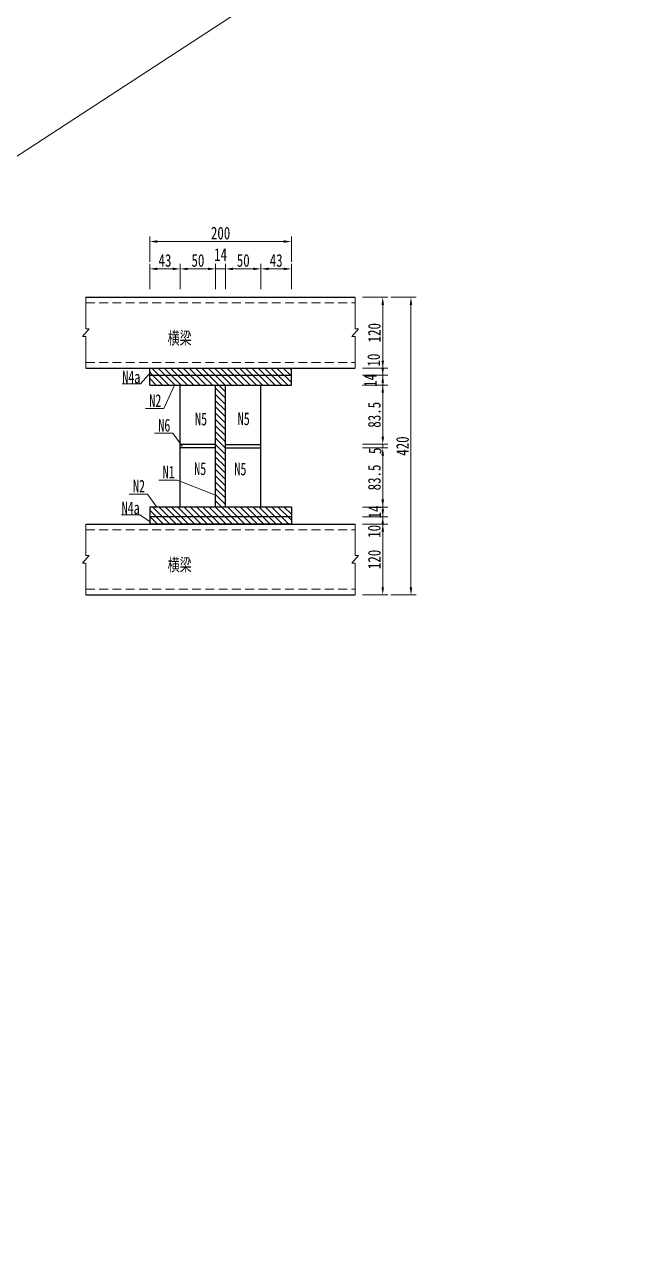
# Model space of a CAD drawing. Extents: x 98573 to 114325, y 0 to 100142.
# Drawn here: x 108128 to 108974, y 51012 to 52742 of the extents above; entities that cross this region are included whole.
import ezdxf

# ---------------------------------------------------------------- set-up
doc = ezdxf.new("R2010")
doc.units = 0
doc.header["$MEASUREMENT"] = 0
doc.linetypes.add('DASHED2', pattern=[0.375, 0.25, -0.125])
doc.layers.get('Defpoints').update_dxf_attribs({"color": 9, "lineweight": 5})
for name, color, linetype, lineweight in [('dashed', 4, 'DASHED2', 5), ('标注', 4, 'Continuous', 13), ('钢板单线', 6, 'Continuous', 25)]:
    doc.layers.add(name, color=color, linetype=linetype, lineweight=lineweight)
doc.styles.get("Standard").update_dxf_attribs({"font": '仿宋_GB2312.ttf', "width": 0.75})
doc.dimstyles.new('0.1', dxfattribs={"dimscale": 0, "dimtxt": 2.5, "dimasz": 1.5, "dimexe": 1, "dimexo": 1, "dimgap": 0.4, "dimtad": 1, "dimdec": 1, "dimdsep": 46, "dimtxsty": 'Standard', "dimcen": 0.2, "dimclrd": 256, "dimclre": 256, "dimclrt": 256, "dimadec": 3, "dimazin": 2, "dimtfac": 1, "dimtdec": 1, "dimtmove": 2, "dimatfit": 3, "dimfxl": 4, "dimfxlon": 1, "dimtolj": 1, "dimtzin": 0, "dimlwd": -1, "dimlwe": -1, "dimarcsym": 0})

# ---------------------------------------------------------------- blocks, each defined once
blk = doc.blocks.new('*D649')
at = {"layer": 'Defpoints', "color": 0, "transparency": 16777216}
for p in [(108505, 52257.2), (108505, 52247.2), (108634, 52247.2)]:
    blk.add_point(p, dxfattribs=at)
at = {"layer": '标注', "color": 4, "transparency": 16777216}
for p, q in [((108634, 52267.9), (108634, 52278.6)), ((108634, 52257.2), (108634, 52247.2)), ((108634, 52236.5), (108634, 52225.8))]:
    blk.add_line(p, q, dxfattribs=at)
at = {"layer": '标注', "transparency": 16777216}
for p, q in [((108605.4, 52257.2), (108641.1, 52257.2)), ((108605.4, 52247.2), (108641.1, 52247.2))]:
    blk.add_line(p, q, dxfattribs=at)
at = {"layer": '标注', "color": 4, "transparency": 16777216}
for points in [[(108632.2, 52267.9), (108635.8, 52267.9), (108634, 52257.2)], [(108632.2, 52236.5), (108635.8, 52236.5), (108634, 52247.2)]]:
    blk.add_solid(points, dxfattribs=at)
at = {"layer": '标注', "transparency": 16777216, "insert": (108621.3, 52268.6), "char_height": 17.86, "attachment_point": 5, "rotation": 90}
blk.add_mtext('\\A1;10', dxfattribs=at)
blk = doc.blocks.new('*D650')
at = {"layer": 'Defpoints', "color": 0, "transparency": 16777216}
for p in [(108539.5, 52357.2), (108539.5, 52257.2), (108634, 52257.2)]:
    blk.add_point(p, dxfattribs=at)
at = {"layer": '标注', "transparency": 16777216}
for p, q in [((108605.4, 52357.2), (108641.1, 52357.2)), ((108605.4, 52257.2), (108641.1, 52257.2))]:
    blk.add_line(p, q, dxfattribs=at)
at = {"layer": '标注', "color": 4, "transparency": 16777216}
blk.add_line((108634, 52346.5), (108634, 52267.9), dxfattribs=at)
for points in [[(108632.2, 52346.5), (108635.8, 52346.5), (108634, 52357.2)], [(108632.2, 52267.9), (108635.8, 52267.9), (108634, 52257.2)]]:
    blk.add_solid(points, dxfattribs=at)
at = {"layer": '标注', "transparency": 16777216, "insert": (108622.2, 52307.2), "char_height": 17.86, "attachment_point": 5, "rotation": 90}
blk.add_mtext('\\A1;120', dxfattribs=at)
blk = doc.blocks.new('*D651')
at = {"layer": 'Defpoints', "color": 0, "transparency": 16777216}
for p in [(108475.6, 52247.2), (108475.6, 52233.2), (108634, 52233.2)]:
    blk.add_point(p, dxfattribs=at)
at = {"layer": '标注', "color": 4, "transparency": 16777216}
for p, q in [((108634, 52257.9), (108634, 52268.6)), ((108634, 52247.2), (108634, 52233.2)), ((108634, 52222.5), (108634, 52211.8))]:
    blk.add_line(p, q, dxfattribs=at)
at = {"layer": '标注', "transparency": 16777216}
for p, q in [((108605.4, 52247.2), (108641.1, 52247.2)), ((108605.4, 52233.2), (108641.1, 52233.2))]:
    blk.add_line(p, q, dxfattribs=at)
at = {"layer": '标注', "color": 4, "transparency": 16777216}
for points in [[(108632.2, 52257.9), (108635.8, 52257.9), (108634, 52247.2)], [(108632.2, 52222.5), (108635.8, 52222.5), (108634, 52233.2)]]:
    blk.add_solid(points, dxfattribs=at)
at = {"layer": '标注', "transparency": 16777216, "insert": (108616.5, 52239.9), "char_height": 17.86, "attachment_point": 5, "rotation": 90}
blk.add_mtext('\\A1;14', dxfattribs=at)
blk = doc.blocks.new('*D652')
at = {"layer": 'Defpoints', "color": 0, "transparency": 16777216}
for p in [(108462, 52233.1), (108462, 52149.7), (108634, 52149.7)]:
    blk.add_point(p, dxfattribs=at)
at = {"layer": '标注', "transparency": 16777216}
for p, q in [((108605.4, 52233.1), (108641.1, 52233.1)), ((108605.4, 52149.7), (108641.1, 52149.7))]:
    blk.add_line(p, q, dxfattribs=at)
at = {"layer": '标注', "color": 4, "transparency": 16777216}
blk.add_line((108634, 52222.4), (108634, 52160.4), dxfattribs=at)
for points in [[(108632.2, 52222.4), (108635.8, 52222.4), (108634, 52233.1)], [(108632.2, 52160.4), (108635.8, 52160.4), (108634, 52149.7)]]:
    blk.add_solid(points, dxfattribs=at)
at = {"layer": '标注', "transparency": 16777216, "insert": (108622.2, 52191.4), "char_height": 17.86, "attachment_point": 5, "rotation": 90}
blk.add_mtext('\\A1;83.5', dxfattribs=at)
blk = doc.blocks.new('*D653')
at = {"layer": 'Defpoints', "color": 0, "transparency": 16777216}
for p in [(108437, 52149.7), (108437, 52144.7), (108634, 52144.7)]:
    blk.add_point(p, dxfattribs=at)
at = {"layer": '标注', "color": 4, "transparency": 16777216}
for p, q in [((108634, 52160.4), (108634, 52171.1)), ((108634, 52149.7), (108634, 52144.7)), ((108634, 52133.9), (108634, 52123.2))]:
    blk.add_line(p, q, dxfattribs=at)
at = {"layer": '标注', "transparency": 16777216}
for p, q in [((108605.4, 52149.7), (108641.1, 52149.7)), ((108605.4, 52144.7), (108641.1, 52144.7))]:
    blk.add_line(p, q, dxfattribs=at)
at = {"layer": '标注', "color": 4, "transparency": 16777216}
for points in [[(108632.2, 52160.4), (108635.8, 52160.4), (108634, 52149.7)], [(108632.2, 52133.9), (108635.8, 52133.9), (108634, 52144.7)]]:
    blk.add_solid(points, dxfattribs=at)
at = {"layer": '标注', "transparency": 16777216, "insert": (108623.3, 52140.5), "char_height": 17.86, "attachment_point": 5, "rotation": 90}
blk.add_mtext('\\A1;5', dxfattribs=at)
blk = doc.blocks.new('*D654')
at = {"layer": 'Defpoints', "color": 0, "transparency": 16777216}
for p in [(108462, 52144.7), (108462, 52061.2), (108634, 52061.2)]:
    blk.add_point(p, dxfattribs=at)
at = {"layer": '标注', "transparency": 16777216}
for p, q in [((108605.4, 52144.7), (108641.1, 52144.7)), ((108605.4, 52061.2), (108641.1, 52061.2))]:
    blk.add_line(p, q, dxfattribs=at)
at = {"layer": '标注', "color": 4, "transparency": 16777216}
blk.add_line((108634, 52133.9), (108634, 52071.9), dxfattribs=at)
for points in [[(108632.2, 52133.9), (108635.8, 52133.9), (108634, 52144.7)], [(108632.2, 52071.9), (108635.8, 52071.9), (108634, 52061.2)]]:
    blk.add_solid(points, dxfattribs=at)
at = {"layer": '标注', "transparency": 16777216, "insert": (108622.2, 52102.9), "char_height": 17.86, "attachment_point": 5, "rotation": 90}
blk.add_mtext('\\A1;83.5', dxfattribs=at)
blk = doc.blocks.new('*D655')
at = {"layer": 'Defpoints', "color": 0, "transparency": 16777216}
for p in [(108482.5, 52061.2), (108478.2, 52047.2), (108634, 52047.2)]:
    blk.add_point(p, dxfattribs=at)
at = {"layer": '标注', "color": 4, "transparency": 16777216}
for p, q in [((108634, 52071.9), (108634, 52082.6)), ((108634, 52061.2), (108634, 52047.2)), ((108634, 52036.5), (108634, 52025.8))]:
    blk.add_line(p, q, dxfattribs=at)
at = {"layer": '标注', "transparency": 16777216}
for p, q in [((108605.4, 52061.2), (108641.1, 52061.2)), ((108605.4, 52047.2), (108641.1, 52047.2))]:
    blk.add_line(p, q, dxfattribs=at)
at = {"layer": '标注', "color": 4, "transparency": 16777216}
for points in [[(108632.2, 52071.9), (108635.8, 52071.9), (108634, 52061.2)], [(108632.2, 52036.5), (108635.8, 52036.5), (108634, 52047.2)]]:
    blk.add_solid(points, dxfattribs=at)
at = {"layer": '标注', "transparency": 16777216, "insert": (108622.6, 52054.3), "char_height": 17.86, "attachment_point": 5, "rotation": 90}
blk.add_mtext('\\A1;14', dxfattribs=at)
blk = doc.blocks.new('*D560')
at = {"layer": 'Defpoints', "color": 0, "transparency": 16777216}
for p in [(108478.2, 52047.2), (108478.2, 52037.2), (108634, 52037.2)]:
    blk.add_point(p, dxfattribs=at)
at = {"layer": '标注', "color": 4, "transparency": 16777216}
for p, q in [((108634, 52057.9), (108634, 52068.6)), ((108634, 52047.2), (108634, 52037.2)), ((108634, 52026.5), (108634, 52015.8))]:
    blk.add_line(p, q, dxfattribs=at)
at = {"layer": '标注', "transparency": 16777216}
for p, q in [((108605.4, 52047.2), (108641.1, 52047.2)), ((108605.4, 52037.2), (108641.1, 52037.2))]:
    blk.add_line(p, q, dxfattribs=at)
at = {"layer": '标注', "color": 4, "transparency": 16777216}
for points in [[(108632.2, 52057.9), (108635.8, 52057.9), (108634, 52047.2)], [(108632.2, 52026.5), (108635.8, 52026.5), (108634, 52037.2)]]:
    blk.add_solid(points, dxfattribs=at)
at = {"layer": '标注', "transparency": 16777216, "insert": (108622, 52026.8), "char_height": 17.86, "attachment_point": 5, "rotation": 90}
blk.add_mtext('\\A1;10', dxfattribs=at)
blk = doc.blocks.new('*D561')
at = {"layer": 'Defpoints', "color": 0, "transparency": 16777216}
for p in [(108531.1, 52037.2), (108517.1, 51937.2), (108634, 51937.2)]:
    blk.add_point(p, dxfattribs=at)
at = {"layer": '标注', "transparency": 16777216}
for p, q in [((108605.4, 52037.2), (108641.1, 52037.2)), ((108605.4, 51937.2), (108641.1, 51937.2))]:
    blk.add_line(p, q, dxfattribs=at)
at = {"layer": '标注', "color": 4, "transparency": 16777216}
blk.add_line((108634, 52026.5), (108634, 51947.9), dxfattribs=at)
for points in [[(108632.2, 52026.5), (108635.8, 52026.5), (108634, 52037.2)], [(108632.2, 51947.9), (108635.8, 51947.9), (108634, 51937.2)]]:
    blk.add_solid(points, dxfattribs=at)
at = {"layer": '标注', "transparency": 16777216, "insert": (108622.2, 51987.2), "char_height": 17.86, "attachment_point": 5, "rotation": 90}
blk.add_mtext('\\A1;120', dxfattribs=at)
blk = doc.blocks.new('*D562')
at = {"layer": 'Defpoints', "color": 0, "transparency": 16777216}
for p in [(108517.1, 52357.2), (108673.8, 52357.2), (108517.1, 51937.2)]:
    blk.add_point(p, dxfattribs=at)
at = {"layer": '标注', "transparency": 16777216}
for p, q in [((108645.3, 52357.2), (108681, 52357.2)), ((108645.3, 51937.2), (108681, 51937.2))]:
    blk.add_line(p, q, dxfattribs=at)
at = {"layer": '标注', "color": 4, "transparency": 16777216}
blk.add_line((108673.8, 51947.9), (108673.8, 52346.5), dxfattribs=at)
for points in [[(108672, 52346.5), (108675.6, 52346.5), (108673.8, 52357.2)], [(108672, 51947.9), (108675.6, 51947.9), (108673.8, 51937.2)]]:
    blk.add_solid(points, dxfattribs=at)
at = {"layer": '标注', "transparency": 16777216, "insert": (108662, 52147.2), "char_height": 17.86, "attachment_point": 5, "rotation": 90}
blk.add_mtext('\\A1;420', dxfattribs=at)
blk = doc.blocks.new('*D563')
at = {"layer": 'Defpoints', "color": 0, "transparency": 16777216}
for p in [(108348, 52397.3), (108305, 52233.2), (108348, 52233.1)]:
    blk.add_point(p, dxfattribs=at)
at = {"layer": '标注', "transparency": 16777216}
for p, q in [((108305, 52368.7), (108305, 52404.4)), ((108348, 52368.7), (108348, 52404.4))]:
    blk.add_line(p, q, dxfattribs=at)
at = {"layer": '标注', "color": 4, "transparency": 16777216}
blk.add_line((108315.7, 52397.3), (108337.2, 52397.3), dxfattribs=at)
for points in [[(108315.7, 52399.1), (108315.7, 52395.5), (108305, 52397.3)], [(108337.2, 52399.1), (108337.2, 52395.5), (108348, 52397.3)]]:
    blk.add_solid(points, dxfattribs=at)
at = {"layer": '标注', "transparency": 16777216, "insert": (108326.5, 52409.1), "char_height": 17.86, "attachment_point": 5}
blk.add_mtext('\\A1;43', dxfattribs=at)
blk = doc.blocks.new('*D564')
at = {"layer": 'Defpoints', "color": 0, "transparency": 16777216}
for p in [(108398, 52397.3), (108348, 52233.1), (108398, 52233.1)]:
    blk.add_point(p, dxfattribs=at)
at = {"layer": '标注', "transparency": 16777216}
for p, q in [((108348, 52368.7), (108348, 52404.4)), ((108398, 52368.7), (108398, 52404.4))]:
    blk.add_line(p, q, dxfattribs=at)
at = {"layer": '标注', "color": 4, "transparency": 16777216}
blk.add_line((108358.7, 52397.3), (108387.2, 52397.3), dxfattribs=at)
for points in [[(108358.7, 52399.1), (108358.7, 52395.5), (108348, 52397.3)], [(108387.2, 52399.1), (108387.2, 52395.5), (108398, 52397.3)]]:
    blk.add_solid(points, dxfattribs=at)
at = {"layer": '标注', "transparency": 16777216, "insert": (108373, 52409.1), "char_height": 17.86, "attachment_point": 5}
blk.add_mtext('\\A1;50', dxfattribs=at)
blk = doc.blocks.new('*D565')
at = {"layer": 'Defpoints', "color": 0, "transparency": 16777216}
for p in [(108412, 52397.3), (108398, 52233.1), (108412, 52233.1)]:
    blk.add_point(p, dxfattribs=at)
at = {"layer": '标注', "transparency": 16777216}
for p, q in [((108398, 52368.7), (108398, 52404.4)), ((108412, 52368.7), (108412, 52404.4))]:
    blk.add_line(p, q, dxfattribs=at)
at = {"layer": '标注', "color": 4, "transparency": 16777216}
for p, q in [((108387.2, 52397.3), (108376.5, 52397.3)), ((108398, 52397.3), (108412, 52397.3)), ((108422.7, 52397.3), (108433.4, 52397.3))]:
    blk.add_line(p, q, dxfattribs=at)
for points in [[(108387.2, 52399.1), (108387.2, 52395.5), (108398, 52397.3)], [(108422.7, 52399.1), (108422.7, 52395.5), (108412, 52397.3)]]:
    blk.add_solid(points, dxfattribs=at)
at = {"layer": '标注', "transparency": 16777216, "insert": (108405, 52417.6), "char_height": 17.86, "attachment_point": 5}
blk.add_mtext('\\A1;14', dxfattribs=at)
blk = doc.blocks.new('*D417')
at = {"layer": 'Defpoints', "color": 0, "transparency": 16777216}
for p in [(108462, 52397.3), (108412, 52233.1), (108462, 52233.1)]:
    blk.add_point(p, dxfattribs=at)
at = {"layer": '标注', "transparency": 16777216}
for p, q in [((108412, 52368.7), (108412, 52404.4)), ((108462, 52368.7), (108462, 52404.4))]:
    blk.add_line(p, q, dxfattribs=at)
at = {"layer": '标注', "color": 4, "transparency": 16777216}
blk.add_line((108422.7, 52397.3), (108451.2, 52397.3), dxfattribs=at)
for points in [[(108422.7, 52399.1), (108422.7, 52395.5), (108412, 52397.3)], [(108451.2, 52399.1), (108451.2, 52395.5), (108462, 52397.3)]]:
    blk.add_solid(points, dxfattribs=at)
at = {"layer": '标注', "transparency": 16777216, "insert": (108437, 52409.1), "char_height": 17.86, "attachment_point": 5}
blk.add_mtext('\\A1;50', dxfattribs=at)
blk = doc.blocks.new('*D418')
at = {"layer": 'Defpoints', "color": 0, "transparency": 16777216}
for p in [(108505, 52397.3), (108462, 52233.1), (108505, 52233.1)]:
    blk.add_point(p, dxfattribs=at)
at = {"layer": '标注', "transparency": 16777216}
for p, q in [((108462, 52368.7), (108462, 52404.4)), ((108505, 52368.7), (108505, 52404.4))]:
    blk.add_line(p, q, dxfattribs=at)
at = {"layer": '标注', "color": 4, "transparency": 16777216}
blk.add_line((108472.7, 52397.3), (108494.2, 52397.3), dxfattribs=at)
for points in [[(108472.7, 52399.1), (108472.7, 52395.5), (108462, 52397.3)], [(108494.2, 52399.1), (108494.2, 52395.5), (108505, 52397.3)]]:
    blk.add_solid(points, dxfattribs=at)
at = {"layer": '标注', "transparency": 16777216, "insert": (108483.5, 52409.1), "char_height": 17.86, "attachment_point": 5}
blk.add_mtext('\\A1;43', dxfattribs=at)
blk = doc.blocks.new('*D566')
at = {"layer": 'Defpoints', "color": 0, "transparency": 16777216}
for p in [(108505, 52435.9), (108305, 52233.2), (108505, 52233.1)]:
    blk.add_point(p, dxfattribs=at)
at = {"layer": '标注', "transparency": 16777216}
for p, q in [((108305, 52407.4), (108305, 52443.1)), ((108505, 52407.4), (108505, 52443.1))]:
    blk.add_line(p, q, dxfattribs=at)
at = {"layer": '标注', "color": 4, "transparency": 16777216}
blk.add_line((108315.7, 52435.9), (108494.2, 52435.9), dxfattribs=at)
for points in [[(108315.7, 52437.7), (108315.7, 52434.1), (108305, 52435.9)], [(108494.2, 52437.7), (108494.2, 52434.1), (108505, 52435.9)]]:
    blk.add_solid(points, dxfattribs=at)
at = {"layer": '标注', "transparency": 16777216, "insert": (108405, 52447.7), "char_height": 17.86, "attachment_point": 5}
blk.add_mtext('\\A1;200', dxfattribs=at)

msp = doc.modelspace()

# ---------------------------------------------------------------- hatches: boundary and pattern name
at = {"layer": '标注'}
h = msp.add_hatch(dxfattribs=at)
h.set_pattern_fill('ANSI31', color=256, scale=50, angle=-90, style=0)
h.set_pattern_definition([(315, (85986.063, 134744.922), (4.4194174, 4.4194174), [])])
h.paths.add_polyline_path([(108504.96047, 52233.20898), (108504.96047, 52257.20898), (108304.96047, 52257.20898), (108304.96047, 52233.20898)])
h.paths.add_polyline_path([(108411.96047, 52061.20898), (108411.96047, 52233.20898), (108397.96047, 52233.20898), (108397.96047, 52061.20898)])
h.paths.add_polyline_path([(108504.96047, 52037.20898), (108504.96047, 52061.20898), (108304.96047, 52061.20898), (108304.96047, 52037.20898)])

# ---------------------------------------------------------------- linework, layer by layer
at = {"layer": 'dashed', "ltscale": 50}
for p, q in [((108214.83369, 52349.20898), (108595.08724, 52349.20898)), ((108214.83369, 52265.20898), (108595.08724, 52265.20898)), ((108214.83369, 52029.20898), (108595.08724, 52029.20898)), ((108214.83369, 51945.20898), (108595.08724, 51945.20898))]:
    msp.add_line(p, q, dxfattribs=at)
at = {"layer": '标注'}
for p, q in [((112815.95382, 55620.37259), (98573.01049, 46332.42017)), ((108291.71738, 52234.90614), (108306.63636, 52251.74157)), ((108265.89688, 52234.90614), (108291.71738, 52234.90614)), ((108324.86197, 52200.03324), (108339.78095, 52233.20898)), ((108299.04147, 52200.03324), (108324.86197, 52200.03324)), ((108311.78627, 52165.31301), (108337.60677, 52165.31301)), ((108337.60677, 52165.31301), (108350.87578, 52147.19594)), ((108318.0215, 52099.18638), (108343.842, 52099.18638)), ((108343.842, 52099.18638), (108399.26186, 52077.56524)), ((108276.07146, 52079.32081), (108301.89196, 52079.32081)), ((108301.89196, 52079.32081), (108314.9845, 52061.20898)), ((108265.00162, 52050.15584), (108290.82212, 52050.15584)), ((108290.82212, 52050.15584), (108305.7411, 52040.48658))]:
    msp.add_line(p, q, dxfattribs=at)
for points in [[(108214.83369, 52357.20898), (108214.83369, 52312.52898), (108219.48869, 52312.52898), (108210.17869, 52301.88898), (108214.83369, 52301.88898), (108214.83369, 52257.20898)], [(108595.08724, 52357.20898), (108595.08724, 52312.52898), (108599.74224, 52312.52898), (108590.43224, 52301.88898), (108595.08724, 52301.88898), (108595.08724, 52257.20898)], [(108214.83369, 52037.20898), (108214.83369, 51992.52898), (108219.48869, 51992.52898), (108210.17869, 51981.88898), (108214.83369, 51981.88898), (108214.83369, 51937.20898)], [(108595.08724, 52037.20898), (108595.08724, 51992.52898), (108599.74224, 51992.52898), (108590.43224, 51981.88898), (108595.08724, 51981.88898), (108595.08724, 51937.20898)]]:
    msp.add_lwpolyline(points, dxfattribs=at)
at = {"layer": '钢板单线', "color": 1}
for p, q in [((108214.83369, 52357.20898), (108595.08724, 52357.20898)), ((108214.83369, 52257.20898), (108595.08724, 52257.20898)), ((108304.96047, 52257.20898), (108504.96047, 52257.20898)), ((108304.96047, 52233.20898), (108304.96047, 52257.20898)), ((108304.96047, 52247.20898), (108504.96047, 52247.20898)), ((108504.96047, 52233.20898), (108504.96047, 52257.20898)), ((108304.96047, 52233.20898), (108504.96047, 52233.20898)), ((108347.96047, 52061.20898), (108347.96047, 52233.11721)), ((108397.96047, 52061.20898), (108397.96047, 52233.11721)), ((108411.96047, 52061.20898), (108411.96047, 52233.11721)), ((108461.96047, 52061.20898), (108461.96047, 52233.11721)), ((108397.96047, 52149.66309), (108347.96047, 52149.66309)), ((108397.96047, 52144.66309), (108347.96047, 52144.66309)), ((108411.96047, 52149.66309), (108461.96047, 52149.66309)), ((108411.96047, 52144.66309), (108461.96047, 52144.66309)), ((108504.96047, 52061.20898), (108304.96047, 52061.20898)), ((108304.96047, 52061.20898), (108304.96047, 52037.20898)), ((108504.96047, 52061.20898), (108504.96047, 52037.20898)), ((108214.83369, 52037.20898), (108595.08724, 52037.20898)), ((108504.96047, 52047.20898), (108304.96047, 52047.20898)), ((108504.96047, 52037.20898), (108304.96047, 52037.20898)), ((108214.83369, 51937.20898), (108595.08724, 51937.20898))]:
    msp.add_line(p, q, dxfattribs=at)

# ---------------------------------------------------------------- texts
at = {"layer": '标注', "width": 0.7}
for s, p in [('横梁', (108330.14099, 52290.7108)), ('N4a', (108266.17388, 52235.7492)), ('N2', (108304.322, 52202.49362)), ('N5', (108368.95074, 52176.49977)), ('N5', (108429.18679, 52176.79191)), ('N6', (108317.0668, 52167.7734)), ('N5', (108367.7775, 52106.25901)), ('N5', (108424.50465, 52105.96686)), ('N1', (108323.30203, 52101.64676)), ('N2', (108281.35199, 52081.78119)), ('N4a', (108265.27862, 52050.9989)), ('横梁', (108330.14099, 51970.7108))]:
    msp.add_text(s, height=17.857143, dxfattribs=at).set_placement(p)

# ---------------------------------------------------------------- dimensions: what is measured, and where the dimension line sits
at = {"layer": '标注'}
for base, p1, p2, picture, middle in [((108504.96047, 52435.92421), (108304.96047, 52233.20898), (108504.96047, 52233.11721), '*D566', (108404.96047, 52447.70992)), ((108347.96047, 52397.28125), (108304.96047, 52233.20898), (108347.96047, 52233.11721), '*D563', (108326.46047, 52409.06697)), ((108397.96047, 52397.28125), (108347.96047, 52233.11721), (108397.96047, 52233.11721), '*D564', (108372.96047, 52409.06697)), ((108411.96047, 52397.28125), (108397.96047, 52233.11721), (108411.96047, 52233.11721), '*D565', (108404.96047, 52417.6384)), ((108461.96047, 52397.28125), (108411.96047, 52233.11721), (108461.96047, 52233.11721), '*D417', (108436.96047, 52409.06697)), ((108504.96047, 52397.28125), (108461.96047, 52233.11721), (108504.96047, 52233.11721), '*D418', (108483.46047, 52409.06697))]:
    dim = msp.add_linear_dim(base=base, p1=p1, p2=p2, dimstyle='0.1', override={"dimscale": 7.142857, "dimclrd": 4}, dxfattribs=at)
    dim.commit()
    dim.dimension.update_dxf_attribs({"geometry": picture, "text_midpoint": middle})
for base, p1, p2, picture, middle in [((108673.82444, 52357.20898), (108517.11476, 51937.20898), (108517.11476, 52357.20898), '*D562', (108662.03873, 52147.20898)), ((108633.97847, 52149.66309), (108461.96047, 52233.11721), (108461.96047, 52149.66309), '*D652', (108622.19275, 52191.39015)), ((108633.97847, 52061.20898), (108461.96047, 52144.66309), (108461.96047, 52061.20898), '*D654', (108622.19275, 52102.93604))]:
    dim = msp.add_linear_dim(base=base, p1=p1, p2=p2, angle=90, dimstyle='0.1', override={"dimscale": 7.142857, "dimclrd": 4}, dxfattribs=at)
    dim.commit()
    dim.dimension.update_dxf_attribs({"geometry": picture, "text_midpoint": middle})
for base, p1, p2, picture, middle in [((108633.97847, 52257.20898), (108539.47618, 52357.20898), (108539.47618, 52257.20898), '*D650', (108622.19275, 52307.20898)), ((108633.97847, 51937.20898), (108531.08723, 52037.20898), (108517.11476, 51937.20898), '*D561', (108622.19275, 51987.20898))]:
    dim = msp.add_linear_dim(base=base, p1=p1, p2=p2, angle=90, text='120', dimstyle='0.1', override={"dimscale": 7.142857, "dimclrd": 4}, dxfattribs=at)
    dim.commit()
    dim.dimension.update_dxf_attribs({"geometry": picture, "text_midpoint": middle})
for base, p1, p2, picture, middle in [((108633.97847, 52247.20898), (108504.96047, 52257.20898), (108504.96047, 52247.20898), '*D649', (108621.34056, 52268.59764)), ((108633.97847, 52233.20898), (108475.57416, 52247.20898), (108475.57416, 52233.20898), '*D651', (108616.50236, 52239.92807)), ((108633.97847, 52144.66309), (108436.96047, 52149.66309), (108436.96047, 52144.66309), '*D653', (108623.32306, 52140.50951)), ((108633.97847, 52047.20898), (108482.46855, 52061.20898), (108478.24651, 52047.20898), '*D655', (108622.56437, 52054.29779)), ((108633.97847, 52037.20898), (108478.24651, 52047.20898), (108478.24651, 52037.20898), '*D560', (108621.99094, 52026.81788))]:
    dim = msp.add_linear_dim(base=base, p1=p1, p2=p2, angle=90, dimstyle='0.1', override={"dimscale": 7.142857, "dimclrd": 4}, dxfattribs=at)
    dim.commit()
    dim.dimension.update_dxf_attribs({"geometry": picture, "text_midpoint": middle, "dimtype": 160})

doc.saveas('drawing.dxf')
